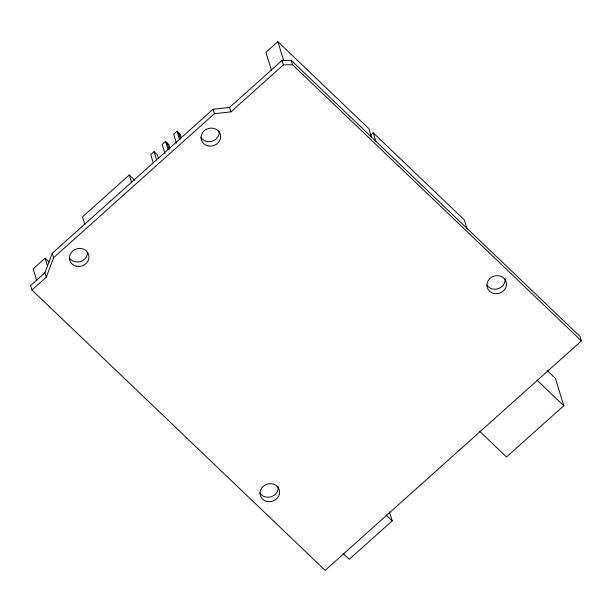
<?xml version="1.0" encoding="UTF-8"?>
<svg xmlns="http://www.w3.org/2000/svg" width="612" height="612" viewBox="0 0 612 612"><rect width="100%" height="100%" fill="white"/><g stroke="black" fill="none" stroke-linecap="round" stroke-linejoin="round"><path stroke-width="0.92" d="M44.913 272.761L52.227 253.253L213.037 109.265L229.584 107.421L282.071 60.42L291.22 60.336L580.046 336.478L581.4 340.907L325.156 570.338L31.954 290.012L30.6 285.582L44.913 272.761L46.267 277.19L31.954 290.012M46.267 277.19L53.581 257.683L214.391 113.702L230.938 111.851L283.433 64.849L292.574 64.765L581.4 340.907M158.493 158.47L157.383 154.821L154.094 151.684L150.759 154.675L153.268 162.884M169.945 148.219L168.835 144.57L165.554 141.426L162.211 144.417L165.003 153.543M181.397 137.96L180.288 134.311L177.006 131.175L173.663 134.166L176.455 143.292M371.683 137.754L368.906 128.688L277.886 41.662L265.96 52.341L271.498 70.472M134.808 180.257L129.285 174.971L82.521 216.847L84.923 224.703M49.212 262.112L45.104 258.18L33.17 268.867L36.781 280.656M370.482 135.382L373.289 132.873L464.309 219.899L467.078 228.965M389.462 511.915L392.2 520.873L349.253 559.322L343.194 553.531M547.143 370.467L555.405 378.361L563.774 405.733L506.514 457.003L479.724 431.391M536.984 380.121L563.774 405.733M386.141 515.082L392.2 520.873M373.289 132.873L376.059 141.938M291.22 60.336L292.574 64.765M277.886 41.662L283.708 60.703M282.071 60.42L283.433 64.849M229.584 107.421L230.938 111.851M213.037 109.265L214.391 113.702M178.643 132.743L180.594 139.131M177.006 131.175L179.515 139.383M167.191 143.001L169.142 149.382M165.554 141.426L168.063 149.642M154.094 151.684L156.611 159.893M129.285 174.971L131.687 182.835M52.227 253.253L53.581 257.683M45.104 258.18L47.598 266.342M219.188 130.983A9.853 8.95 -17 0 1 212.494 141.127A9.853 8.95 -17 0 1 200.851 137.333M87.608 252.909A9.853 8.95 -17 0 1 80.379 261.584A9.853 8.95 -17 0 1 69.6 258.256M505.045 278.582A9.853 8.95 -17 0 1 498.298 288.696A9.853 8.95 -17 0 1 486.685 284.84M278.146 486.594A9.853 8.95 -17 0 1 271.399 496.707A9.853 8.95 -17 0 1 259.786 492.851M207.965 145.886A9.853 8.95 -17 0 0 220.389 134.648A9.853 8.95 -17 0 0 204.209 130.838A9.853 8.95 -17 0 0 207.965 145.886M76.263 266.182A9.853 8.95 -17 0 0 88.74 255.005A9.853 8.95 -17 0 0 72.591 251.119A9.853 8.95 -17 0 0 76.263 266.182M493.769 293.423A9.853 8.95 -17 0 0 506.254 282.247A9.853 8.95 -17 0 0 490.097 278.353A9.853 8.95 -17 0 0 493.769 293.423M266.87 501.435A9.853 8.95 -17 0 0 279.355 490.258A9.853 8.95 -17 0 0 263.198 486.372A9.853 8.95 -17 0 0 266.87 501.435"/></g></svg>
